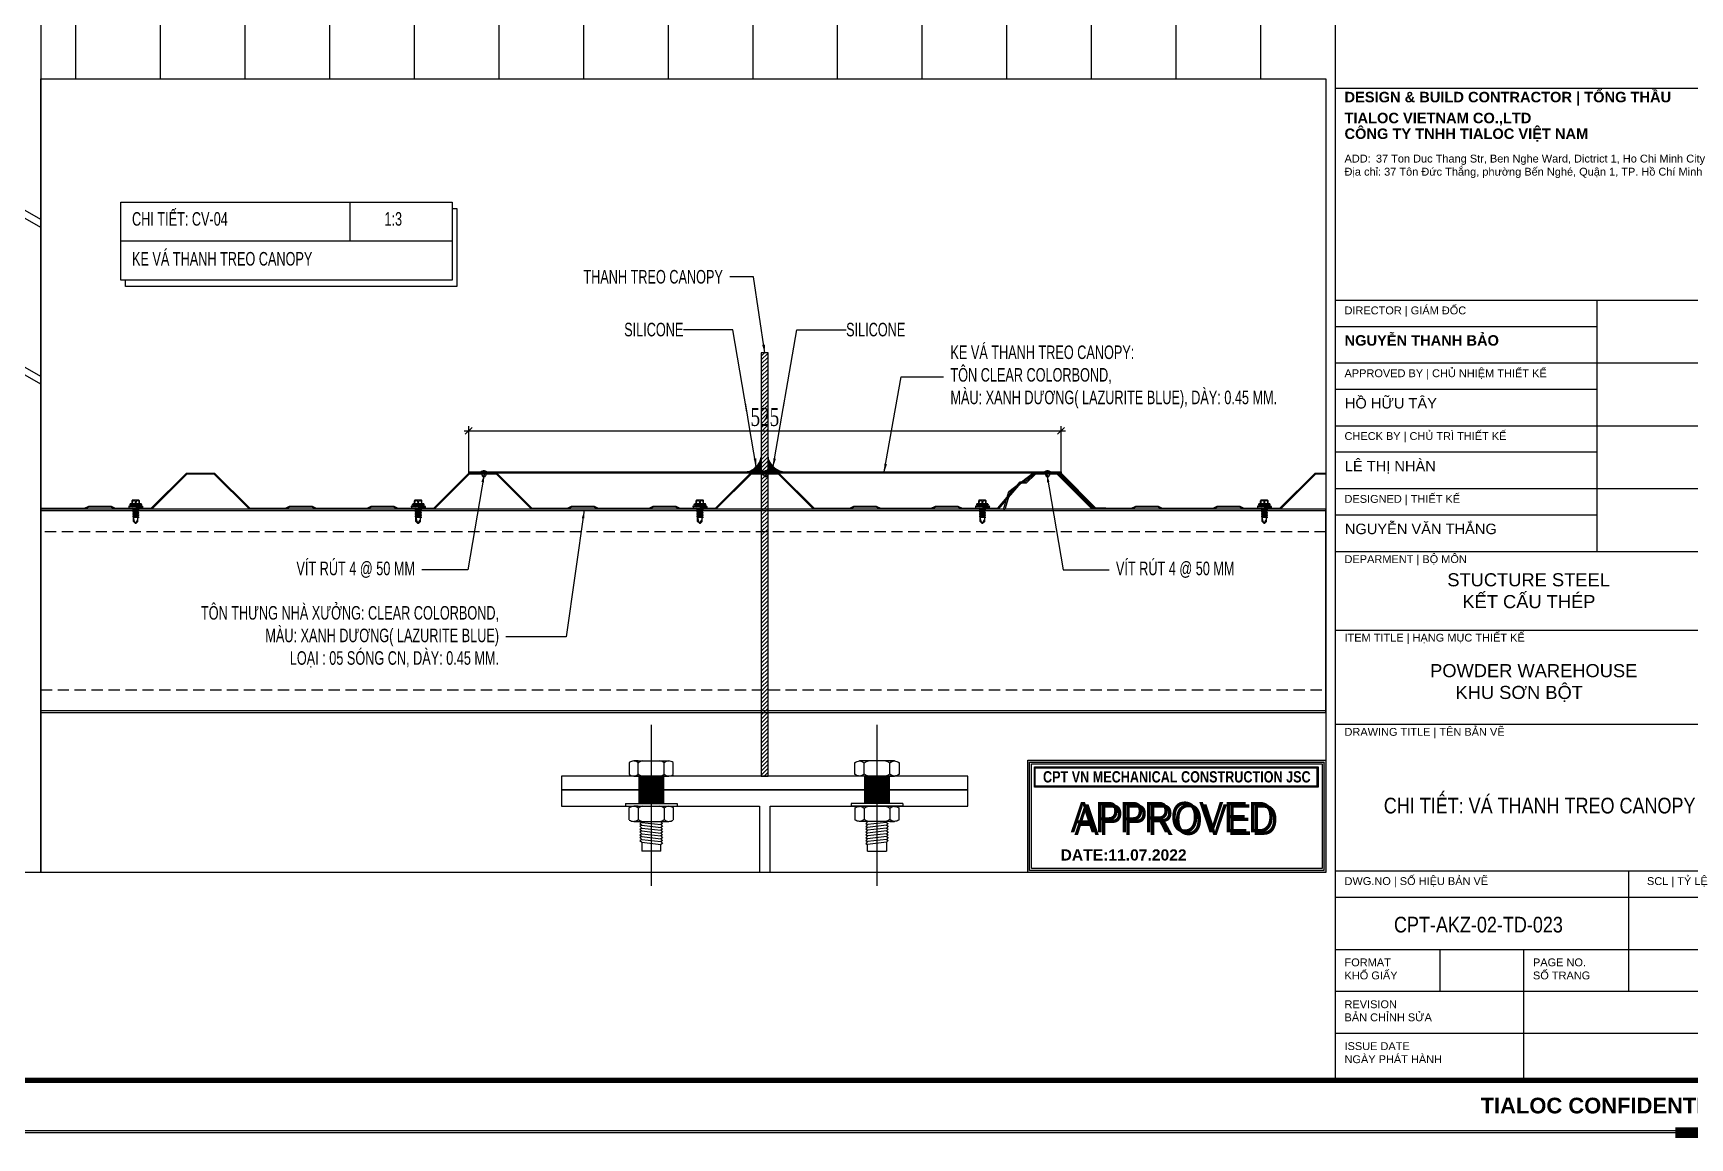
# Model space of a CAD drawing. Header units: inches. Extents: x 340055 to 349452, y -34649 to -30845.
# Drawn here: x 343791.6 to 344158.6, y -33308 to -33063.3 of the extents above; entities that cross this region are included whole.
import ezdxf
from ezdxf.enums import TextEntityAlignment as Align

# ---------------------------------------------------------------- set-up
doc = ezdxf.new("R2010")
doc.units = ezdxf.units.IN
doc.header["$MEASUREMENT"] = 0
doc.linetypes.add('HIDDEN', pattern=[0.375, 0.25, -0.125])
for name, color, linetype in [('0 @ 1', 7, 'Continuous'), ('1', 1, 'Continuous'), ('2', 2, 'Continuous'), ('2NET-VE', 8, 'Continuous'), ('3', 3, 'Continuous'), ('7', 7, 'Continuous'), ('8', 8, 'Continuous'), ('9', 9, 'Continuous'), ('DIM', 8, 'Continuous'), ('flashing', 6, 'Continuous'), ('NET IN', 3, 'Continuous'), ('STRUCTURE', 1, 'Continuous')]:
    doc.layers.add(name, color=color, linetype=linetype)
doc.layers.add('Cover text', color=7, linetype='Continuous', true_color=0x52370f)
for name, color, linetype, lineweight in [('TEXT @ 1', 7, 'Continuous', 20), ('TL-TIILE BLOCK A2$0$TL-TITLE BLOCK - TEXT @ 1', 7, 'Continuous', 25), ('TL-TIILE BLOCK A2$0$TL-TITLE BLOCK 1', 7, 'Continuous', 50), ('TL-TIILE BLOCK A2$0$TL-TITLE BLOCK 2', 7, 'Continuous', 25)]:
    doc.layers.add(name, color=color, linetype=linetype, lineweight=lineweight)
doc.styles.add('2501', font='', dxfattribs={"height": 250})
doc.styles.add('HX3', font='')
doc.styles.add('ST1', font='times.ttf', dxfattribs={"width": 0.7})
doc.styles.add('ST1H', font='vnshxh.shx', dxfattribs={"width": 0.7})
doc.styles.add('TIEU DE', font='', dxfattribs={"width": 0.8})
doc.styles.add('TL-TIILE BLOCK A2$0$MEP-TEXT T.BLOCK 1', font='arial.ttf', dxfattribs={"height": 1.5})
doc.styles.add('TL-TIILE BLOCK A2$0$MEP-TEXT T.BLOCK 2', font='arial.ttf')
doc.styles.add('TL-TIILE BLOCK A2$0$MEP-TEXT T.BLOCK 3', font='arial.ttf', dxfattribs={"height": 3})
doc.styles.get('2501').set_extended_font_data('.VnArialH', bold=True)
doc.styles.get('HX3').set_extended_font_data('.VnBlackH')
doc.styles.get('TIEU DE').set_extended_font_data('.VnArial NarrowH')
doc.dimstyles.new('3', dxfattribs={"dimtxt": 3.5, "dimasz": 1.8, "dimexe": 1, "dimexo": 0, "dimgap": 1, "dimtad": 1, "dimdec": 0, "dimlfac": 3, "dimzin": 0, "dimdsep": 46, "dimtxsty": 'ST1H', "dimblk": 'OBLIQUE', "dimcen": 1, "dimdle": 1, "dimclrd": 8, "dimclre": 8, "dimclrt": 3, "dimadec": 0, "dimazin": 0, "dimtfac": 1, "dimtdec": 0, "dimtix": 1, "dimtofl": 0, "dimtmove": 1, "dimatfit": 3, "dimfxl": 0, "dimtolj": 1, "dimtzin": 0, "dimlwd": -1, "dimlwe": -1, "dimarcsym": 0})
doc.dimstyles.new('4', dxfattribs={"dimtxt": 4, "dimasz": 1.5, "dimexe": 1, "dimexo": 0, "dimgap": 1, "dimtad": 1, "dimdec": 0, "dimlfac": 4, "dimzin": 0, "dimdsep": 46, "dimtxsty": 'ST1', "dimblk": 'OBLIQUE', "dimcen": 1, "dimdle": 1, "dimclrd": 8, "dimclre": 8, "dimclrt": 3, "dimadec": 0, "dimazin": 0, "dimtfac": 1, "dimtdec": 0, "dimtix": 1, "dimtmove": 0, "dimatfit": 3, "dimfxl": 0, "dimtolj": 1, "dimtzin": 0, "dimlwd": -1, "dimlwe": -1, "dimarcsym": 0})

# ---------------------------------------------------------------- blocks, each defined once
blk = doc.blocks.new('Short_Self_drilling')
at = {"layer": 'STRUCTURE', "color": 1, "linetype": 'Continuous'}
for p, q in [((6.4, 1.7), (-6.4, 1.7)), ((5.1, 3.8), (-5.1, 3.8)), ((-2.6, 2.9), (-5.1, 2.9)), ((-3.4, 3.8), (-3.4, 6.8)), ((3, 7.2), (-3, 7.2)), ((2.6, 2.9), (-2.6, 2.9)), ((-2.1, 2.8), (-2.1, 2.9)), ((6.3, 0), (0, 0)), ((2.2, 2.8), (2.2, 2.9)), ((2.2, -0.5), (2.2, 0)), ((5.1, 2.9), (2.6, 2.9)), ((3.4, 3.8), (3.4, 6.8)), ((3, -1.2), (-2.7, -0.2)), ((3, -2.7), (-2.7, -1.8)), ((3, -4.2), (-2.7, -3.3)), ((3, -5.8), (-2.7, -4.8)), ((3, -7.3), (-2.7, -6.3)), ((-1.9, -8), (-2.7, -7.9)), ((-2.1, -1.4), (-2.1, -0.9)), ((-2.1, -2.9), (-2.1, -2.4)), ((-2.1, -4.4), (-2.1, -3.9)), ((-2.1, -6), (-2.1, -5.4)), ((-2.1, -7.5), (-2.1, -7)), ((-2.1, -12.3), (-2.1, -8.5)), ((3, -8.8), (-1.1, -8.1)), ((2.1, -12.3), (2.1, -9.1)), ((2.2, -2), (2.2, -1.5)), ((2.2, -3.6), (2.2, -3)), ((2.2, -5.1), (2.2, -4.6)), ((2.2, -6.6), (2.2, -6.1)), ((2.2, -8.1), (2.2, -7.6))]:
    blk.add_line(p, q, dxfattribs=at)
blk.add_lwpolyline([(6.4, 1.3), (6.4, 1.7), (2.1, 2.8), (-2.1, 2.8), (-6.4, 1.7), (-6.4, 1.3)], close=True, dxfattribs=at)
for points in [[(-6.4, 1.3, -0.088869), (-6.3, 0), (0, 0)], [(-0.1, 3.8), (-0.3, 6.2, 0.338878), (-3.1, 6.2), (-3.3, 3.8)], [(3.3, 3.8), (3.1, 6.2, 0.338878), (0.3, 6.2), (0.1, 3.8)], [(2.1, -12.3), (0.2, -14.2, -0.333596), (-0.2, -14.2), (-2.1, -12.3)], [(-0.1, -14), (-1, -12.2, -0.148657), (-1.4, -11.2), (-2, -7.7, -0.815006), (-1.2, -7.8, 0.150833), (-0.8, -8.7)], [(2.1, -12.3), (1.7, -11.7, 0.52242), (0.9, -11.7), (-0.2, -14.2)]]:
    blk.add_lwpolyline(points, format="xyb", dxfattribs=at)
for points in [[(3, -1.2), (2.2, -1.5), (-2.1, -0.8), (-2.7, -0.2), (-2.4, 0)], [(3, -2.7), (2.2, -3), (-2.1, -2.4), (-2.7, -1.8), (-2.1, -1.4), (2.2, -2), (3, -2.7)], [(3, -4.2), (2.2, -4.6), (-2.1, -3.9), (-2.7, -3.3), (-2.1, -2.9), (2.2, -3.6), (3, -4.2)], [(3, -5.8), (2.2, -6.1), (-2.1, -5.4), (-2.7, -4.8), (-2.1, -4.4), (2.2, -5.1), (3, -5.8)], [(3, -7.3), (2.2, -7.6), (-2.1, -7), (-2.7, -6.3), (-2.1, -6), (2.2, -6.6), (3, -7.3)], [(-1.8, -8.5), (-2.1, -8.5), (-2.7, -7.9), (-2.1, -7.5), (-1.8, -7.5)], [(-1.3, -7.6), (2.2, -8.1), (3, -8.8)], [(-1.2, 0), (2.2, -0.5), (3, -1.2)], [(3, -8.8), (2.2, -9.1), (-0.8, -8.7)]]:
    blk.add_lwpolyline(points, dxfattribs=at)
for centre, radius, start, end in [((-5, 3.3), 0.455, 109.7949, 250.2674), ((-3, 6.8), 0.429, 90.0311, 180.0311), ((3, 6.8), 0.429, 0.0311, 90.0311), ((5.1, 3.3), 0.435, 279.7276, 80.3347), ((10, 0.2), 3.74, 162.2963, 182.6103)]:
    blk.add_arc(centre, radius, start, end, dxfattribs=at)
blk = doc.blocks.new('_Oblique')
at = {"color": 0, "linetype": 'ByBlock', "lineweight": -2}
blk.add_line((-0.5, -0.5), (0.5, 0.5), dxfattribs=at)
blk = doc.blocks.new('*D577')
at = {"color": 8, "linetype": 'Continuous', "transparency": 16777216}
for p, q in [((343887.07, -33151.38), (344020.28, -33151.38)), ((343888.07, -33160.52), (343888.07, -33150.38)), ((344019.28, -33160.52), (344019.28, -33150.38))]:
    blk.add_line(p, q, dxfattribs=at)
at = {"layer": 'Defpoints', "color": 0, "transparency": 16777216}
for p in [(344019.28, -33151.38), (343888.07, -33160.52), (344019.28, -33160.52)]:
    blk.add_point(p, dxfattribs=at)
at = {"color": 8, "transparency": 16777216, "xscale": 1.5, "yscale": 1.5, "zscale": 1.5, "rotation": 180}
blk.add_blockref('_Oblique', (343888.07, -33151.38), dxfattribs=at)
at = {"color": 8, "transparency": 16777216, "xscale": 1.5, "yscale": 1.5, "zscale": 1.5}
blk.add_blockref('_Oblique', (344019.28, -33151.38), dxfattribs=at)
at = {"color": 3, "transparency": 16777216, "insert": (343953.68, -33148.35), "char_height": 4, "attachment_point": 5, "style": 'ST1', "bg_fill": 3, "box_fill_scale": 1.25, "bg_fill_color": 256, "bg_fill_true_color": 13158600, "bg_fill_transparency": 0}
blk.add_mtext('\\A1;525', dxfattribs=at)
blk = doc.blocks.new('RIVET')
at = {"color": 8}
for p, q in [((-3.9, 1.1), (-4.2, 0)), ((-4.2, 0), (-3.9, -1.1)), ((-3.9, -1.1), (-3.9, 1.1)), ((-3.5, -1.3), (-3.5, 1.3)), ((-1, -1.2), (-1, 1.3)), ((-1, 1.3), (-0.1, 1.3)), ((0, 1.3), (0, 2.4)), ((0, -1.3), (0, 1.3)), ((0.1, 2.5), (0.1, 2.5)), ((0.1, 2.5), (0.7, 1.4)), ((0.1, -2.5), (0.1, 2.5)), ((0.7, 1.1), (0.7, -1.1)), ((0.9, 0.7), (0.7, 0.7)), ((0.9, -0.7), (0.9, 0.7)), ((-0.1, -1.2), (-1, -1.2)), ((0, -2.4), (0, -1.3)), ((0.7, -1.4), (0.1, -2.5)), ((0.1, -2.5), (0.1, -2.5)), ((0.9, -0.7), (0.7, -0.7))]:
    blk.add_line(p, q, dxfattribs=at)
for centre, radius, start, end in [((-3.4, 0.7), 0.634, 101.5667, 142.2309), ((-2.5, -0.1), 1.78, 64.6352, 125.2369), ((-0.9, 3), 1.71, 240.4783, 268.3625), ((-0.1, 1.3), 0.0625, 270, 0), ((0.1, 2.4), 0.0625, 90, 180), ((0.1, 2.4), 0.0625, 26.5651, 90), ((0.1, 1.1), 0.625, 0, 26.5651), ((5.4, 0.6), 4.45, 179.0778, 187.9518), ((5.8, -0.6), 4.85, 172.415, 180.5555), ((-3.4, -0.7), 0.634, 217.7691, 258.4333), ((-2.5, 0.1), 1.78, 234.7631, 295.3648), ((-0.9, -3), 1.71, 91.6375, 119.5217), ((-0.1, -1.3), 0.0625, 0, 90), ((0.1, -2.4), 0.0625, 180, 270), ((0.1, -2.4), 0.0625, 270, 333.4349), ((0.1, -1.1), 0.625, 333.4349, 0)]:
    blk.add_arc(centre, radius, start, end, dxfattribs=at)
blk = doc.blocks.new('*U73')
at = {"color": 9, "const_width": 22}
blk.add_lwpolyline([(0, 0), (23.2, 0)], dxfattribs=at)
at = {"layer": '2NET-VE', "color": 8, "linetype": 'Continuous', "ltscale": 0.5}
for p, q in [((0, 10.4), (23.2, 10.4)), ((40, 9.2), (40, 9.2)), ((0, -10.4), (23.2, -10.4)), ((40, -9.2), (40, -9.2))]:
    blk.add_line(p, q, dxfattribs=at)
at = {"layer": '7', "color": 8, "linetype": 'Continuous'}
for p, q in [((38.8, 8), (40.3, 9.6)), ((39.3, -8), (41.2, 8)), ((40.3, 9.6), (41.2, 8)), ((41.2, 8), (42.7, 9.6)), ((41.7, -8), (43.6, 8)), ((42.7, 9.6), (43.6, 8)), ((43.6, 8), (45.1, 9.6)), ((44.2, -8), (46, 8)), ((45.1, 9.6), (46, 8)), ((46, 8), (47.6, 9.6)), ((46.6, -8), (48.5, 8)), ((47.6, 9.6), (48.5, 8)), ((48.5, 8), (50, 9.6)), ((49, -8), (50.9, 8)), ((49, -8), (50.9, 8)), ((50, 9.6), (50.9, 8)), ((50.9, 8), (52.4, 9.6)), ((51.4, -8), (53.3, 8)), ((52.4, 9.6), (53.3, 8)), ((53.3, 8), (54.8, 9.6)), ((53.8, -8), (55.7, 8)), ((53.8, -8), (55.7, 8)), ((53.8, -8), (55.7, 8)), ((54.8, 9.6), (55.7, 8)), ((55.7, 8), (57.2, 9.6)), ((56.2, -8), (58.1, 8)), ((57.2, 9.6), (58.1, 8)), ((63.7, 8), (58.1, 8)), ((63.7, 8), (63.7, -8)), ((39, -8), (38.5, -8)), ((39.3, -8), (38.8, -8)), ((39.3, -8), (40.2, -9.6)), ((40.2, -9.6), (41.7, -8)), ((41.7, -8), (42.6, -9.6)), ((42.6, -9.6), (44.2, -8)), ((44.2, -8), (45.1, -9.6)), ((45.1, -9.6), (46.6, -8)), ((46.6, -8), (47.5, -9.6)), ((47.5, -9.6), (49, -8)), ((49, -8), (49.9, -9.6)), ((49.9, -9.6), (51.4, -8)), ((51.4, -8), (52.3, -9.6)), ((52.3, -9.6), (53.8, -8)), ((53.8, -8), (54.7, -9.6)), ((54.7, -9.6), (56.2, -8)), ((56.2, -8), (63.7, -8))]:
    blk.add_line(p, q, dxfattribs=at)
at = {"layer": '8', "color": 8, "linetype": 'Continuous'}
for p, q in [((-12.8, 11), (-12.8, 14.8)), ((-12.8, -14.8), (-12.8, 14.8)), ((-1.2, 18.7), (-11.6, 18.7)), ((0, 11), (0, 14.8)), ((0, -14.8), (0, 14.8)), ((23.2, -21.9), (23.2, 21.9)), ((23.2, 21.9), (25.7, 21.9)), ((25.7, -21.9), (25.7, 21.9)), ((25.7, 11), (25.7, 14.8)), ((25.7, -14.8), (25.7, 14.8)), ((26.8, 18.7), (37.3, 18.7)), ((38.5, 11), (38.5, 14.8)), ((38.5, -14.8), (38.5, 14.8)), ((-1.7, 11), (-11.1, 11)), ((27.4, 11), (36.7, 11)), ((-12.8, -11), (-12.8, -14.8)), ((-1.7, -11), (-11.1, -11)), ((0, -11), (0, -14.8)), ((25.7, -11), (25.7, -14.8)), ((27.4, -11), (36.7, -11)), ((38.5, -11), (38.5, -14.8)), ((-11.6, -18.7), (-1.2, -18.7)), ((23.2, -21.9), (25.7, -21.9)), ((37.3, -18.7), (26.8, -18.7))]:
    blk.add_line(p, q, dxfattribs=at)
at = {"layer": '8', "color": 8, "linetype": 'Continuous', "ltscale": 10}
blk.add_line((-43.5, 0), (93.3, 0), dxfattribs=at)
at = {"layer": '8', "color": 8, "linetype": 'Continuous'}
for centre, radius, start, end in [((-5.8, 14.8), 6.98, 146.602, 180), ((-7.7, 14.8), 5.12, 180, 228.5476), ((-5.1, 14.8), 5.12, 311.4524, 0), ((-7, 14.8), 6.98, 0, 33.398), ((32.7, 14.8), 6.98, 146.602, 180), ((30.8, 14.8), 5.12, 180, 228.5476), ((33.4, 14.8), 5.12, 311.4524, 0), ((31.5, 14.8), 6.98, 0, 33.398), ((-7.7, 7.1), 5.12, 131.4524, 180), ((-5.1, 7.1), 5.12, 0, 48.5476), ((30.8, 7.1), 5.12, 131.4524, 180), ((33.4, 7.1), 5.12, 0, 48.5476), ((-7.7, -7.1), 5.12, 180, 228.5476), ((-7.7, -14.8), 5.12, 131.4524, 180), ((-5.1, -7.1), 5.12, 311.4524, 0), ((-5.1, -14.8), 5.12, 0, 48.5476), ((30.8, -7.1), 5.12, 180, 228.5476), ((30.8, -14.8), 5.12, 131.4524, 180), ((33.4, -7.1), 5.12, 311.4524, 0), ((33.4, -14.8), 5.12, 0, 48.5476), ((-5.8, -14.8), 6.98, 180, 213.398), ((-7, -14.8), 6.98, 326.602, 0), ((32.7, -14.8), 6.98, 180, 213.398), ((31.5, -14.8), 6.98, 326.602, 0)]:
    blk.add_arc(centre, radius, start, end, dxfattribs=at)
blk = doc.blocks.new('*U74')
at = {"color": 9, "const_width": 22}
blk.add_lwpolyline([(0, 0), (23.2, 0)], dxfattribs=at)
at = {"layer": '2NET-VE', "color": 8, "linetype": 'Continuous', "ltscale": 0.5}
for p, q in [((0, 10.4), (23.2, 10.4)), ((40, 9.2), (40, 9.2)), ((0, -10.4), (23.2, -10.4)), ((40, -9.2), (40, -9.2))]:
    blk.add_line(p, q, dxfattribs=at)
at = {"layer": '7', "color": 8, "linetype": 'Continuous'}
for p, q in [((38.8, 8), (40.3, 9.6)), ((39.3, -8), (41.2, 8)), ((40.3, 9.6), (41.2, 8)), ((41.2, 8), (42.7, 9.6)), ((41.7, -8), (43.6, 8)), ((42.7, 9.6), (43.6, 8)), ((43.6, 8), (45.1, 9.6)), ((44.2, -8), (46, 8)), ((45.1, 9.6), (46, 8)), ((46, 8), (47.6, 9.6)), ((46.6, -8), (48.5, 8)), ((47.6, 9.6), (48.5, 8)), ((48.5, 8), (50, 9.6)), ((49, -8), (50.9, 8)), ((49, -8), (50.9, 8)), ((50, 9.6), (50.9, 8)), ((50.9, 8), (52.4, 9.6)), ((51.4, -8), (53.3, 8)), ((52.4, 9.6), (53.3, 8)), ((53.3, 8), (54.8, 9.6)), ((53.8, -8), (55.7, 8)), ((53.8, -8), (55.7, 8)), ((53.8, -8), (55.7, 8)), ((54.8, 9.6), (55.7, 8)), ((55.7, 8), (57.2, 9.6)), ((56.2, -8), (58.1, 8)), ((57.2, 9.6), (58.1, 8)), ((63.7, 8), (58.1, 8)), ((63.7, 8), (63.7, -8)), ((39, -8), (38.5, -8)), ((39.3, -8), (38.8, -8)), ((39.3, -8), (40.2, -9.6)), ((40.2, -9.6), (41.7, -8)), ((41.7, -8), (42.6, -9.6)), ((42.6, -9.6), (44.2, -8)), ((44.2, -8), (45.1, -9.6)), ((45.1, -9.6), (46.6, -8)), ((46.6, -8), (47.5, -9.6)), ((47.5, -9.6), (49, -8)), ((49, -8), (49.9, -9.6)), ((49.9, -9.6), (51.4, -8)), ((51.4, -8), (52.3, -9.6)), ((52.3, -9.6), (53.8, -8)), ((53.8, -8), (54.7, -9.6)), ((54.7, -9.6), (56.2, -8)), ((56.2, -8), (63.7, -8))]:
    blk.add_line(p, q, dxfattribs=at)
at = {"layer": '8', "color": 8, "linetype": 'Continuous'}
for p, q in [((-12.8, 11), (-12.8, 14.8)), ((-12.8, -14.8), (-12.8, 14.8)), ((-1.2, 18.7), (-11.6, 18.7)), ((0, 11), (0, 14.8)), ((0, -14.8), (0, 14.8)), ((23.2, -21.9), (23.2, 21.9)), ((23.2, 21.9), (25.7, 21.9)), ((25.7, -21.9), (25.7, 21.9)), ((25.7, 11), (25.7, 14.8)), ((25.7, -14.8), (25.7, 14.8)), ((26.8, 18.7), (37.3, 18.7)), ((38.5, 11), (38.5, 14.8)), ((38.5, -14.8), (38.5, 14.8)), ((-1.7, 11), (-11.1, 11)), ((27.4, 11), (36.7, 11)), ((-12.8, -11), (-12.8, -14.8)), ((-1.7, -11), (-11.1, -11)), ((0, -11), (0, -14.8)), ((25.7, -11), (25.7, -14.8)), ((27.4, -11), (36.7, -11)), ((38.5, -11), (38.5, -14.8)), ((-11.6, -18.7), (-1.2, -18.7)), ((23.2, -21.9), (25.7, -21.9)), ((37.3, -18.7), (26.8, -18.7))]:
    blk.add_line(p, q, dxfattribs=at)
at = {"layer": '8', "color": 8, "linetype": 'Continuous', "ltscale": 10}
blk.add_line((-43.5, 0), (93.3, 0), dxfattribs=at)
at = {"layer": '8', "color": 8, "linetype": 'Continuous'}
for centre, radius, start, end in [((-5.8, 14.8), 6.98, 146.602, 180), ((-7.7, 14.8), 5.12, 180, 228.5476), ((-5.1, 14.8), 5.12, 311.4524, 0), ((-7, 14.8), 6.98, 0, 33.398), ((32.7, 14.8), 6.98, 146.602, 180), ((30.8, 14.8), 5.12, 180, 228.5476), ((33.4, 14.8), 5.12, 311.4524, 0), ((31.5, 14.8), 6.98, 0, 33.398), ((-7.7, 7.1), 5.12, 131.4524, 180), ((-5.1, 7.1), 5.12, 0, 48.5476), ((30.8, 7.1), 5.12, 131.4524, 180), ((33.4, 7.1), 5.12, 0, 48.5476), ((-7.7, -7.1), 5.12, 180, 228.5476), ((-7.7, -14.8), 5.12, 131.4524, 180), ((-5.1, -7.1), 5.12, 311.4524, 0), ((-5.1, -14.8), 5.12, 0, 48.5476), ((30.8, -7.1), 5.12, 180, 228.5476), ((30.8, -14.8), 5.12, 131.4524, 180), ((33.4, -7.1), 5.12, 311.4524, 0), ((33.4, -14.8), 5.12, 0, 48.5476), ((-5.8, -14.8), 6.98, 180, 213.398), ((-7, -14.8), 6.98, 326.602, 0), ((32.7, -14.8), 6.98, 180, 213.398), ((31.5, -14.8), 6.98, 326.602, 0)]:
    blk.add_arc(centre, radius, start, end, dxfattribs=at)
blk = doc.blocks.new('DAUKIEMSOAT')
at = {"layer": '1'}
h = blk.add_hatch(color=10, dxfattribs=at)
h.dxf.hatch_style = 1
h.paths.add_polyline_path([(-1009.3, -10752.83), (-1009.3, -10728.79), (-944.11, -10728.79), (-944.11, -10752.83)], flags=16)
h.paths.add_polyline_path([(-1009.73, -10753.26), (-1009.73, -10728.36), (-943.68, -10728.36), (-943.68, -10753.26)])
h = blk.add_hatch(color=10, dxfattribs=at)
h.dxf.hatch_style = 1
h.paths.add_polyline_path([(-945.66, -10734.13), (-1008.05, -10734.13), (-1008.05, -10730.05), (-945.66, -10730.05)], flags=16)
h.paths.add_polyline_path([(-945.4, -10729.86), (-945.4, -10734.33), (-1008.24, -10734.33), (-1008.24, -10729.86)])
at = {"layer": '1', "color": 10}
for points in [[(-1009.73, -10753.26), (-1009.73, -10728.36), (-943.68, -10728.36), (-943.68, -10753.26)], [(-1009.3, -10752.83), (-1009.3, -10728.79), (-944.11, -10728.79), (-944.11, -10752.83)], [(-1008.87, -10752.4), (-1008.87, -10729.22), (-944.54, -10729.22), (-944.54, -10752.4)], [(-945.4, -10729.86), (-945.4, -10734.33), (-1008.24, -10734.33), (-1008.24, -10729.86)], [(-945.66, -10734.13), (-1008.05, -10734.13), (-1008.05, -10730.05), (-945.66, -10730.05)]]:
    blk.add_lwpolyline(points, close=True, dxfattribs=at)
at = {"layer": '1', "color": 10, "style": '2501', "width": 0.8}
blk.add_text('CPT VN MECHANICAL CONSTRUCTION JSC', height=2.5, dxfattribs=at).set_placement((-1006.34, -10733.32))
at = {"layer": '1', "color": 10, "style": 'HX3', "width": 0.9}
blk.add_text('APPROVED', height=6.75, dxfattribs=at).set_placement((-977.64, -10744.37), align=Align.CENTER)
at = {"layer": '1', "color": 251, "linetype": 'Continuous', "true_color": 0x645e5e, "style": 'HX3', "width": 0.9}
blk.add_text('APPROVED', height=6.75, dxfattribs=at).set_placement((-976.82, -10744.92), align=Align.CENTER)
at = {"layer": '1', "color": 10, "style": '2501'}
blk.add_attdef('DATE', text='', height=2.48, dxfattribs=at).set_placement((-1002.45, -10749.37), align=Align.MIDDLE_LEFT)
blk = doc.blocks.new('A$C57dc6cef')
at = {"layer": 'DIM', "color": 1}
blk.add_blockref('DAUKIEMSOAT', (1009.73, 10753.26), dxfattribs=at).add_auto_attribs({'DATE': 'DATE:11.07.2022'})
blk = doc.blocks.new('A$Cc64c765f')
at = {"layer": '9'}
blk.add_blockref('A$C57dc6cef', (-1.75, 0), dxfattribs=at)
blk = doc.blocks.new('kt kien truc 1')
at = {"layer": 'Defpoints', "color": 8}
blk.add_lwpolyline([(0, 0), (594, 0), (594, 420), (0, 420)], close=True, dxfattribs=at)
at = {"layer": 'Defpoints', "color": 8, "const_width": 2}
blk.add_lwpolyline([(594, 20), (594, 0), (574, 0)], dxfattribs=at)
at = {"layer": 'TL-TIILE BLOCK A2$0$TL-TITLE BLOCK 1', "const_width": 1}
blk.add_lwpolyline([(20, 10), (579, 10), (584, 15), (584, 405), (579, 410), (20, 410), (15, 405), (15, 15)], close=True, dxfattribs=at)
at = {"layer": 'TL-TIILE BLOCK A2$0$TL-TITLE BLOCK 2'}
for p, q in [((509, 410), (509, 10)), ((509, 199.5), (584, 199.5)), ((509, 159), (584, 159)), ((559, 159), (559, 111)), ((509, 154), (559, 154)), ((509, 147), (584, 147)), ((509, 142), (559, 142)), ((509, 135), (584, 135)), ((509, 130), (559, 130)), ((509, 123), (584, 123)), ((509, 118), (559, 118)), ((509, 111), (584, 111)), ((509, 96), (584, 96)), ((509, 78), (584, 78)), ((509, 50), (584, 50)), ((565, 50), (565, 27)), ((509, 45), (584, 45)), ((509, 35), (584, 35)), ((529, 35), (529, 27)), ((545, 35), (545, 10)), ((509, 27), (584, 27)), ((509, 19), (584, 19))]:
    blk.add_line(p, q, dxfattribs=at)
at = {"layer": '0 @ 1', "attachment_point": 1}
for s, width, insert, char_height, style in [('\\pt10;{\\fArial|b1|i0|c0|p34;NGUYỄN THANH BẢO}', 32.1571, (510.79, 152.31), 2, 'TL-TIILE BLOCK A2$0$MEP-TEXT T.BLOCK 2'), ('\\pt15;{\\fArial|b1|i0|c0|p34;TIALOC CONFIDENTIAL}', 49.3859, (536.78, 6.67), 3, 'TL-TIILE BLOCK A2$0$MEP-TEXT T.BLOCK 3')]:
    blk.add_mtext_dynamic_manual_height_columns(s, width=width, gutter_width=12.5, heights=[0], dxfattribs=dict(at, insert=insert, char_height=char_height, style=style))
at = {"layer": 'TEXT @ 1', "attachment_point": 1, "style": 'TL-TIILE BLOCK A2$0$MEP-TEXT T.BLOCK 1'}
for s, width, insert, char_height in [('{\\C1;HỒ HỮU TÂY}', 50.8254, (510.84, 140.31), 2), ('{\\C1;LÊ THỊ NHÀN}', 50.8254, (510.84, 128.31), 2), ('{\\C1;NGUYỄN VĂN THẮNG}', 50.8254, (510.84, 116.31), 2), ('\\pi10.02899;{\\C1;STUCTURE STEEL \\P\\pi12.90587;KẾT CẤU THÉP}', 50.8254, (520.39, 106.84), 2.5), ('\\pi10.78205;{\\C1;POWDER WAREHOUSE\\P     KHU SƠN BỘT}', 64.0147, (516.35, 89.49), 2.5)]:
    blk.add_mtext_dynamic_manual_height_columns(s, width=width, gutter_width=15, heights=[0], dxfattribs=dict(at, insert=insert, char_height=char_height))
at = {"layer": 'TL-TIILE BLOCK A2$0$TL-TITLE BLOCK - TEXT @ 1', "attachment_point": 1}
for s, width, insert, char_height, style in [('{\\fArial|b1|i0|c0|p34;DESIGN & BUILD CONTRACTOR | TỔNG THẦU}', 66.5482, (510.78, 198.79), 2, 'TL-TIILE BLOCK A2$0$MEP-TEXT T.BLOCK 2'), ('{\\fArial|b1|i0|c0|p34;TIALOC VIETNAM CO.,LTD}', 66.5482, (510.78, 194.79), 2, 'TL-TIILE BLOCK A2$0$MEP-TEXT T.BLOCK 2'), ('{\\fArial|b1|i0|c0|p34;CÔNG TY TNHH TIALOC VIỆT NAM}', 66.5482, (510.78, 191.79), 2, 'TL-TIILE BLOCK A2$0$MEP-TEXT T.BLOCK 2'), ('ADD:^I37 Ton Duc Thang Str, Ben Nghe Ward, Dictrict 1, Ho Chi Minh City ', 70.4569, (510.78, 186.79), 1.5, 'TL-TIILE BLOCK A2$0$MEP-TEXT T.BLOCK 1'), ('Địa chỉ: 37 Tôn Đức Thắng, phường Bến Nghé, Quận 1, TP. Hồ Chí Minh', 70.522, (510.78, 184.29), 1.5, 'TL-TIILE BLOCK A2$0$MEP-TEXT T.BLOCK 1'), ('DIRECTOR | GIÁM ĐỐC', 57.2397, (510.78, 157.79), 1.5, 'TL-TIILE BLOCK A2$0$MEP-TEXT T.BLOCK 1'), ('APPROVED BY | CHỦ NHIỆM THIẾT KẾ', 57.2397, (510.78, 145.79), 1.5, 'TL-TIILE BLOCK A2$0$MEP-TEXT T.BLOCK 1'), ('CHECK BY | CHỦ TRÌ THIẾT KẾ', 50.8254, (510.78, 133.79), 1.5, 'TL-TIILE BLOCK A2$0$MEP-TEXT T.BLOCK 1'), ('DESIGNED | THIẾT KẾ', 44.9979, (510.78, 121.79), 1.5, 'TL-TIILE BLOCK A2$0$MEP-TEXT T.BLOCK 1'), ('DEPARMENT | BỘ MÔN', 63.0963, (510.78, 110.29), 1.5, 'TL-TIILE BLOCK A2$0$MEP-TEXT T.BLOCK 1'), ('ITEM TITLE | HẠNG MỤC THIẾT KẾ', 63.0963, (510.78, 95.29), 1.5, 'TL-TIILE BLOCK A2$0$MEP-TEXT T.BLOCK 1'), ('DRAWING TITLE | TÊN BẢN VẼ', 63.0963, (510.78, 77.29), 1.5, 'TL-TIILE BLOCK A2$0$MEP-TEXT T.BLOCK 1'), ('DWG.NO | SỐ HIỆU BẢN VẼ', 37.618, (510.78, 48.79), 1.5, 'TL-TIILE BLOCK A2$0$MEP-TEXT T.BLOCK 1'), ('SCL | TỶ LỆ', 37.618, (568.56, 48.79), 1.5, 'TL-TIILE BLOCK A2$0$MEP-TEXT T.BLOCK 1'), ('FORMAT', 21.1246, (510.78, 33.27), 1.5, 'TL-TIILE BLOCK A2$0$MEP-TEXT T.BLOCK 1'), ('PAGE NO.', 21.1246, (546.78, 33.27), 1.5, 'TL-TIILE BLOCK A2$0$MEP-TEXT T.BLOCK 1'), ('KHỔ GIẤY', 31.0296, (510.78, 30.77), 1.5, 'TL-TIILE BLOCK A2$0$MEP-TEXT T.BLOCK 1'), ('SỐ TRANG', 31.0296, (546.78, 30.77), 1.5, 'TL-TIILE BLOCK A2$0$MEP-TEXT T.BLOCK 1'), ('REVISION', 21.1246, (510.78, 25.27), 1.5, 'TL-TIILE BLOCK A2$0$MEP-TEXT T.BLOCK 1'), ('BẢN CHỈNH SỬA', 31.0296, (510.78, 22.77), 1.5, 'TL-TIILE BLOCK A2$0$MEP-TEXT T.BLOCK 1'), ('ISSUE DATE', 21.1246, (510.78, 17.27), 1.5, 'TL-TIILE BLOCK A2$0$MEP-TEXT T.BLOCK 1'), ('NGÀY PHÁT HÀNH', 31.0296, (510.78, 14.77), 1.5, 'TL-TIILE BLOCK A2$0$MEP-TEXT T.BLOCK 1')]:
    blk.add_mtext_dynamic_manual_height_columns(s, width=width, gutter_width=15, heights=[0], dxfattribs=dict(at, insert=insert, char_height=char_height, style=style))

msp = doc.modelspace()

# ---------------------------------------------------------------- hatches: boundary and pattern name
h = msp.add_hatch()
h.set_pattern_fill('ANSI31', color=3, scale=150, angle=45, style=0)
h.set_pattern_definition([(90, (18188.537, 4798.505), (-18.75, 4e-15), [])])
h.paths.add_polyline_path([(344077.9481, -32897.6427), (343793.2792, -32897.6427), (343793.2792, -33073.4326), (344077.9481, -33073.4326)])
h.paths.add_polyline_path([(344013.7527, -33032.8261), (343882.5411, -33032.8261), (343882.5411, -32945.2428), (344013.7527, -32945.2428)], flags=16)
h.paths.add_polyline_path([(344011.4696, -32952.5304, -20.57599985), (344011.3242, -32952.5304, -20.57599985)], flags=0)
h.paths.add_polyline_path([(344011.3446, -32952.5304, -17.12878554), (344011.1992, -32952.5304, -17.12878554)], flags=0)
h.paths.add_polyline_path([(343952.662, -33024.0338), (343943.6318, -33024.0338), (343943.6318, -32955.342), (343952.662, -32955.342)], flags=0)
h.paths.add_polyline_path([(343948.912, -33020.2838), (343947.3818, -33020.2838), (343947.3818, -32959.092), (343948.912, -32959.092)], flags=0)
h.paths.add_polyline_path([(343944.0835, -32934.3581), (343952.2851, -32934.3581), (343952.2851, -32925.8174), (343944.0835, -32925.8174)], flags=24)
h.paths.add_polyline_path([(343864.1156, -32993.1453), (343864.1156, -32984.9437), (343855.5749, -32984.9437), (343855.5749, -32993.1453)], flags=24)

# ---------------------------------------------------------------- linework, layer by layer
at = {"color": 9}
msp.add_line((343861.7521, -33100.7747), (343861.7521, -33109.3993), dxfattribs=at)
at = {"color": 8}
for points in [[(343508.6102, -32897.6427), (343793.2792, -32897.6427), (343793.2792, -33249.2225), (343508.6102, -33249.2225)], [(343793.2792, -33073.4326), (344077.9481, -33073.4326), (344077.9481, -33249.2225), (343793.2792, -33249.2225)]]:
    msp.add_lwpolyline(points, close=True, dxfattribs=at)
at = {"color": 3, "ltscale": 15}
for points in [[(343793.2792, -33168.5042), (343802.9921, -33168.5042), (343803.8981, -33168.0549), (343808.8902, -33168.0549), (343809.7962, -33168.5042), (343817.7614, -33168.5042), (343825.5503, -33160.7664), (343831.8003, -33160.7664), (343839.5891, -33168.5042), (343847.4902, -33168.5042), (343848.3962, -33168.0549), (343853.3883, -33168.0549), (343854.2943, -33168.5042), (343865.5698, -33168.5042), (343866.4758, -33168.0549), (343871.4679, -33168.0549), (343872.3739, -33168.5042), (343880.3391, -33168.5042), (343888.0694, -33160.7664), (343894.3194, -33160.7664), (343902.0498, -33168.5042), (343909.9509, -33168.5042), (343910.8569, -33168.0549), (343915.849, -33168.0549), (343916.755, -33168.5042), (343928.0305, -33168.5042), (343928.9365, -33168.0549), (343933.9286, -33168.0549), (343934.8346, -33168.5042), (343942.7357, -33168.5042), (343950.5246, -33160.7664), (343956.7746, -33160.7664), (343964.5634, -33168.5042), (343972.4645, -33168.5042), (343973.3705, -33168.0549), (343978.3626, -33168.0549), (343979.2686, -33168.5042), (343990.5441, -33168.5042), (343991.4501, -33168.0549), (343996.4422, -33168.0549), (343997.3482, -33168.5042), (344005.2493, -33168.5042), (344010.1926, -33162.7323), (344011.4406, -33162.7323), (344013.5495, -33160.7664), (344018.5416, -33160.7664), (344026.2529, -33168.4903), (344029.2208, -33168.4903), (344029.2208, -33168.7542), (344026.1693, -33168.7542), (344018.4431, -33161.0164), (344013.6479, -33161.0164), (344011.5391, -33162.9823), (344010.3077, -33162.9823), (344005.3644, -33168.7542), (343997.2896, -33168.7542), (343996.3836, -33168.3049), (343991.5087, -33168.3049), (343990.6027, -33168.7542), (343979.21, -33168.7542), (343978.3041, -33168.3049), (343973.4291, -33168.3049), (343972.5231, -33168.7542), (343964.4603, -33168.7542), (343956.6715, -33161.0164), (343950.6276, -33161.0164), (343942.8388, -33168.7542), (343934.776, -33168.7542), (343933.87, -33168.3049), (343928.9951, -33168.3049), (343928.0891, -33168.7542), (343916.6964, -33168.7542), (343915.7905, -33168.3049), (343910.9155, -33168.3049), (343910.0095, -33168.7542), (343901.9462, -33168.7542), (343894.2158, -33161.0164), (343888.1731, -33161.0164), (343880.4427, -33168.7542), (343872.3153, -33168.7542), (343871.4093, -33168.3049), (343866.5344, -33168.3049), (343865.6284, -33168.7542), (343854.2357, -33168.7542), (343853.3298, -33168.3049), (343848.4548, -33168.3049), (343847.5488, -33168.7542), (343839.486, -33168.7542), (343831.6972, -33161.0164), (343825.6533, -33161.0164), (343817.8645, -33168.7542), (343809.7376, -33168.7542), (343808.8317, -33168.3049), (343803.9567, -33168.3049), (343803.0507, -33168.7542), (343793.2792, -33168.7542)], [(344077.9481, -33161.0164), (344075.6533, -33161.0164), (344067.8645, -33168.7542), (344059.7376, -33168.7542), (344058.8317, -33168.3049), (344053.9567, -33168.3049), (344053.0507, -33168.7542), (344041.6581, -33168.7542), (344040.7521, -33168.3049), (344035.8771, -33168.3049), (344034.9711, -33168.7542), (344026.9078, -33168.7542), (344019.1774, -33161.0164), (344013.1155, -33161.0164), (344007.9808, -33164.9287), (344006.8007, -33168.8018), (344006.5507, -33168.8018), (344007.7308, -33164.8049), (344013.0311, -33160.7664), (344019.2811, -33160.7664), (344027.0114, -33168.5042), (344034.9126, -33168.5042), (344035.8185, -33168.0549), (344040.8107, -33168.0549), (344041.7166, -33168.5042), (344052.9921, -33168.5042), (344053.8981, -33168.0549), (344058.8902, -33168.0549), (344059.7962, -33168.5042), (344067.7614, -33168.5042), (344075.5503, -33160.7664), (344077.9481, -33160.7664)]]:
    msp.add_lwpolyline(points, dxfattribs=at)
at = {"color": 94}
msp.add_lwpolyline([(343793.2792, -33213.7542), (344077.9481, -33213.7542), (344077.9481, -33168.7542), (343793.2792, -33168.7542)], close=True, dxfattribs=at)
for points in [[(344077.9481, -33169.1292), (343793.2792, -33169.1292)], [(343793.2792, -33213.3792), (344077.9481, -33213.3792)]]:
    msp.add_lwpolyline(points, dxfattribs=at)
at = {"color": 94, "linetype": 'HIDDEN', "ltscale": 10}
for points in [[(344077.9481, -33173.7542), (343793.2792, -33173.7542)], [(343793.2792, -33208.7542), (344077.9481, -33208.7542)]]:
    msp.add_lwpolyline(points, dxfattribs=at)
at = {"layer": '2'}
msp.add_lwpolyline([(343954.8496, -33249.2225), (343954.8496, -33234.5197), (343998.6496, -33234.5197), (343998.6496, -33230.9197), (343908.6496, -33230.9197), (343908.6496, -33234.5197), (343952.4496, -33234.5197), (343952.4496, -33249.2225)], dxfattribs=at)
at = {"layer": '8', "color": 2}
for p, q in [((343793.2792, -33106.3414), (343744.6324, -33078.7368)), ((343793.2792, -33104.6167), (343745.3727, -33077.4322)), ((343793.2792, -33141.0683), (343729.7268, -33105.0055)), ((343793.2792, -33139.3436), (343730.467, -33103.7009))]:
    msp.add_line(p, q, dxfattribs=at)
msp.add_lwpolyline([(343998.6496, -33230.9197), (343998.6496, -33227.8593), (343908.6496, -33227.8593), (343908.6496, -33230.9197)], close=True, dxfattribs=at)
at = {"layer": 'flashing'}
msp.add_lwpolyline([(344019.2811, -33160.7664), (343888.0694, -33160.7664), (343888.0694, -33160.5164), (344019.2811, -33160.5164)], close=True, dxfattribs=at)

# ---------------------------------------------------------------- block references
at = {"color": 1, "xscale": 0.240000000018588, "yscale": 0.240000000018588, "zscale": 0.240000000018588, "rotation": 359.9688724451954}
for p in [(343814.3103, -33168.5042), (343876.888, -33168.5042), (343939.2846, -33168.5042), (344001.8623, -33168.5042), (344064.3103, -33168.5042)]:
    msp.add_blockref('Short_Self_drilling', p, dxfattribs=at)
msp.add_blockref('A$Cc64c765f', (344013.6445, -33249.2225))
at = {"layer": '8'}
for name, p, xscale, yscale, zscale, rotation in [('*U73', (343928.5097, -33227.8593), 0.2608695648959838, 0.2608695648959838, 0.2608695648959838, 270), ('*U74', (343978.5097, -33227.8593), -0.2608695648959838, 0.2608695652452298, 0.2608695652240346, 90)]:
    msp.add_blockref(name, p, dxfattribs=dict(at, xscale=xscale, yscale=yscale, zscale=zscale, rotation=rotation))

# ---------------------------------------------------------------- leaders
at = {"color": 9}
for points in [[(343953.6496, -33134.1508), (343951.1903, -33117.3014), (343944.3733, -33117.3014)], [(343913.6721, -33168.9998), (343909.6458, -33197.0474), (343894.7949, -33197.0474)]]:
    msp.add_leader(points, dimstyle='3', override={"dimgap": 1, "dimtad": 0}, dxfattribs=at)

# ---------------------------------------------------------------- next in the draw order: texts
at = {"layer": '3', "char_height": 3, "style": 'ST1H', "bg_fill": 2}
for s, insert, attachment_point in [('\\A1;CHI TIÕT: CV-04', (343813.4911, -33104.4891), 4), ('\\A1;THANH TREO CANOPY ', (343944.3733, -33117.3014), 6), ('\\A1;silicone', (343935.6246, -33129), 6), ('\\A1;silicone', (343971.6745, -33129), 4), ('\\A1;t«n TH¦NG nhµ x\xadëng: CLEAR COLORBOND,\\Pmµu: Xanh d\xad¬ng( Lazurite blue)\\PLo¹i : 05 SãNG CN, dµy: 0.45 mm.', (343894.7949, -33197.0474), 6)]:
    msp.add_mtext(s, dxfattribs=dict(at, insert=insert, attachment_point=attachment_point))

# ---------------------------------------------------------------- next in the draw order: dimensions: what is measured, and where the dimension line sits
at = {"color": 8}
dim = msp.add_linear_dim(base=(344019.2811, -33151.3797), p1=(343888.0694, -33160.5164), p2=(344019.2811, -33160.5164), dimstyle='4', dxfattribs=at)
dim.commit()
dim.dimension.update_dxf_attribs({"geometry": '*D577', "text_midpoint": (343953.6753, -33148.3451)})

# ---------------------------------------------------------------- next in the draw order: hatches: boundary and pattern name
h = msp.add_hatch()
h.set_pattern_fill('ANSI31', color=8, scale=5, style=0)
h.set_pattern_definition([(45, (18194.68676, 4798.5053), (-0.4419417382, 0.4419417382), [])])
h.paths.add_polyline_path([(343952.8845, -33227.8593), (343954.4147, -33227.8593), (343954.4147, -33134.1508), (343952.8845, -33134.1508)])
at = {"true_color": 0x2cc9bc}
h = msp.add_hatch(color=132, dxfattribs=at)
edge = h.paths.add_edge_path()
edge.add_line((343952.8845, -33157.262), (343952.8845, -33160.5164))
edge.add_line((343952.8845, -33160.5164), (343949.7529, -33160.5164))
edge.add_arc((343948.6628, -33156.3335), 4.3226, 284.607039, 347.595559)
h = msp.add_hatch(color=132, dxfattribs=at)
edge = h.paths.add_edge_path()
edge.add_line((343954.4147, -33157.262), (343954.4147, -33160.5164))
edge.add_line((343954.4147, -33160.5164), (343957.5462, -33160.5164))
edge.add_arc((343958.6364, -33156.3335), 4.3226, 192.404441, 255.392961, ccw=False)

# ---------------------------------------------------------------- next in the draw order: linework, layer by layer
at = {"color": 9}
for points in [[(343811.0216, -33100.7747), (343884.3873, -33100.7747), (343884.3873, -33118.0239), (343811.0216, -33118.0239)], [(343811.0216, -33100.7747), (343884.3873, -33100.7747), (343884.3873, -33109.3993), (343811.0216, -33109.3993)]]:
    msp.add_lwpolyline(points, close=True, dxfattribs=at)
msp.add_lwpolyline([(343884.3873, -33102.1953), (343885.4099, -33102.1953), (343885.4099, -33119.4445), (343812.0442, -33119.4445), (343812.0442, -33118.0239)], dxfattribs=at)
at = {"color": 132, "true_color": 0x2cc9bc}
for points in [[(343952.8845, -33157.262), (343952.8845, -33160.5164), (343949.7529, -33160.5164, 0.28197509), (343952.8845, -33157.262)], [(343954.4147, -33157.262), (343954.4147, -33160.5164), (343957.5462, -33160.5164, -0.28197509), (343954.4147, -33157.262)]]:
    msp.add_lwpolyline(points, format="xyb", dxfattribs=at)
at = {"layer": '8', "color": 2}
msp.add_lwpolyline([(343952.8845, -33227.8593), (343954.4147, -33227.8593), (343954.4147, -33134.1508), (343952.8845, -33134.1508)], close=True, dxfattribs=at)

# ---------------------------------------------------------------- next in the draw order: block references
at = {"layer": 'flashing', "color": 0, "ltscale": 500, "xscale": -0.2499999999417923, "yscale": 0.2500000000582077, "zscale": 0.2500000000291038, "rotation": 270}
for p in [(343891.4376, -33160.5164), (343953.8933, -33160.5164), (344016.2947, -33160.5164)]:
    msp.add_blockref('RIVET', p, dxfattribs=at)

# ---------------------------------------------------------------- next in the draw order: leaders
at = {"color": 9}
for points in [[(343951.7775, -33159.3307), (343946.5534, -33129), (343935.6246, -33129)], [(343955.5216, -33159.3307), (343960.7457, -33129), (343971.6745, -33129)], [(343980.1311, -33160.5164), (343983.8901, -33139.4543), (343994.7806, -33139.4543)], [(343891.4774, -33161.0164), (343887.9053, -33182.1762), (343876.1755, -33182.1762)], [(344016.1465, -33161.0164), (344019.7185, -33182.1762), (344031.4483, -33182.1762)]]:
    msp.add_leader(points, dimstyle='3', override={"dimgap": 1, "dimtad": 0}, dxfattribs=at)

# ---------------------------------------------------------------- next in the draw order: texts
at = {"layer": '3', "char_height": 3, "style": 'ST1H', "bg_fill": 2}
for s, insert, attachment_point in [('\\A1;1:3', (343869.4114, -33104.4891), 4), ('\\A1;ke V¸ THANH TREO CANOPY', (343813.4911, -33113.3188), 4), ('\\A1;ke V¸ THANH TREO CANOPY: \\Pt«n CLEAR COLORBOND, \\Pmµu: Xanh d\xad¬ng( Lazurite blue), dµy: 0.45 mm.', (343994.7806, -33139.4543), 4), ('\\A1;vÝt rót 4 @ 50 mm', (343876.1755, -33182.1762), 6), ('\\A1;vÝt rót 4 @ 50 mm', (344031.4483, -33182.1762), 4)]:
    msp.add_mtext(s, dxfattribs=dict(at, insert=insert, attachment_point=attachment_point))

# ---------------------------------------------------------------- next in the draw order: linework, layer by layer
at = {"layer": 'NET IN'}
msp.add_lwpolyline([(343489.7906, -32819.8165), (344178.5705, -32819.8165), (344178.5705, -33306.4171), (343489.7906, -33306.4171)], close=True, dxfattribs=at)

# ---------------------------------------------------------------- next in the draw order: block references
at = {"layer": '3'}
ref = msp.add_blockref('kt kien truc 1', (343489.7906, -33306.8326), dxfattribs=dict(at, xscale=1.159562065285868, yscale=1.159562065285868, zscale=1.159562065285868))
ref.add_attrib('TENBANVE', 'CHI TIÕT: V¸ THANH TREO CANOPY', dxfattribs={"layer": 'Cover text', "ltscale": 0.5, "height": 3.478686, "style": 'TIEU DE'}).set_placement((344125.2962, -33234.3998), align=Align.MIDDLE_CENTER)
ref.add_attrib('STT', 'CPT-AKZ-02-TD-023', dxfattribs={"layer": 'Cover text', "ltscale": 0.5, "height": 3.478686, "style": 'TIEU DE'}).set_placement((344111.7335, -33260.7671), align=Align.MIDDLE_CENTER)

doc.saveas('drawing.dxf')
